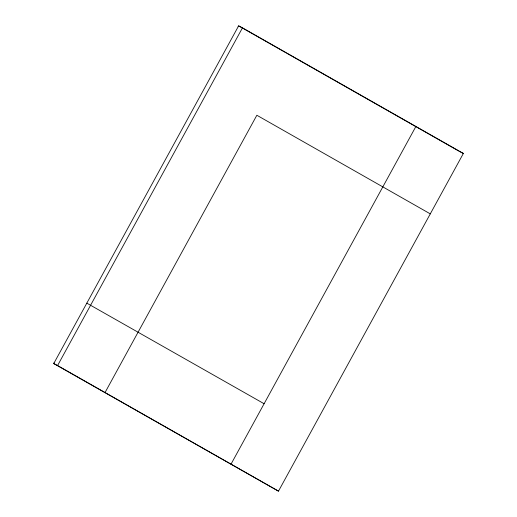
<?xml version="1.0" encoding="UTF-8"?>
<svg xmlns="http://www.w3.org/2000/svg" width="517" height="517" viewBox="0 0 517 517"><rect width="100%" height="100%" fill="white"/><g stroke="black" fill="none" stroke-linecap="round" stroke-linejoin="round"><path stroke-width="0.78" d="M238.163 26.677L238.628 25.863L242.473 27.84L463.368 153.446L278.482 491.15L53.736 363.567L54.001 362.895M286.088 52.85L238.628 25.863L53.736 363.567L57.587 365.538L242.473 27.84M105.048 392.526L256.852 115.252L430.286 213.87M231.021 464.163L415.907 126.458M459.4 151.442L463.368 153.446M86.817 303.143L264.103 403.738M286.786 53.251L458.825 151.08M57.587 365.538L278.482 491.15M274.236 488.707L274.042 488.345"/></g></svg>
